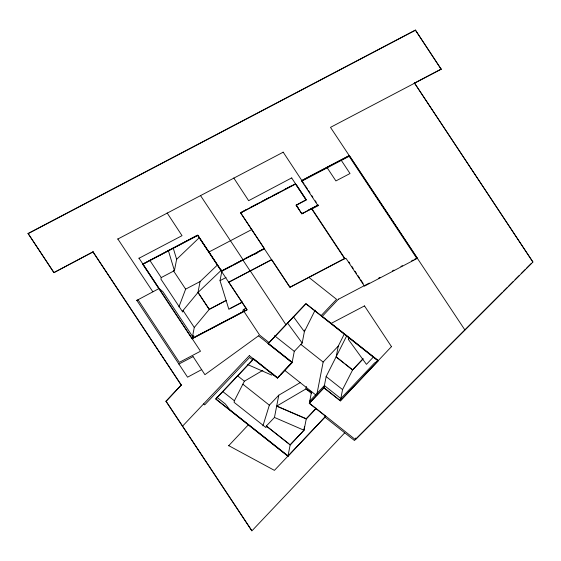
<?xml version="1.0" encoding="UTF-8"?>
<svg xmlns="http://www.w3.org/2000/svg" width="561" height="561" viewBox="0 0 561 561"><rect width="100%" height="100%" fill="white"/><g stroke="black" fill="none" stroke-linecap="round" stroke-linejoin="round"><path stroke-width="0.84" d="M53.863 272.639L93.077 251.868L53.863 272.639L28.085 233.488L415.399 30.084L441.177 69.234L330.492 127.361L464.866 329.91M152.844 291.797L117.789 238.895M137.929 299.63L179.324 362.357L200.501 351.228L138.967 258.109M197.009 235.487L142.796 264.133L197.781 235.08L221.09 270.255M201.708 369.587L187.563 377.188L136.751 300.247M167.15 212.97L182.03 235.669L138.932 258.305M142.831 263.943L159.107 288.508L136.716 300.444M149.745 260.234L161.231 277.576L160.93 279.14L182.732 312.042L183.04 310.485L197.97 292.477L221.602 269.932M161.231 277.576L174.429 270.647L176.631 259.329L173.174 247.899M200.459 195.473L243.025 259.722M344.749 432.826L251.854 530.916L165.993 401.325L181.294 385.007L93.077 251.868M217.507 264.939L200.095 281.552L197.97 292.477L209.211 309.448L194.281 327.456L192.079 338.774L247.029 309.91L197.71 235.473L142.753 264.329L192.079 338.774M165.993 401.325L181.294 385.007M208.994 252.001L251.903 229.47M258.649 335.737L204.919 374.685L193.012 356.466M182.577 426.115L249.456 355.499M233.769 177.984L248.642 200.684L291.776 177.858M264.483 248.453L221.574 270.991M242.436 302.162L228.846 309.3L220.024 280.661L221.911 270.956M264.441 248.649L240.655 212.745L246.111 209.702M203.657 403.85L204.681 404.888L249.596 357.469L252.653 359.889L252.934 358.458M262.871 370.337L244.393 381.207L234.386 400.764L234.084 402.328L266.005 427.608L266.314 426.051L274.462 417.44L278.789 395.196L300.535 382.427M304.223 184.141L283.13 152.059M325.766 416.157L274.42 470.37L228.657 445.609M248.551 424.6L228.615 445.806M295.64 183.692L240.655 212.745M311.769 209.036L318.038 205.747L301.762 181.175L301.909 180.397L349.314 155.502L417.082 257.787L416.935 258.572L364.419 286.145L345.969 258.305L344.812 258.909L311.769 209.036L311.916 208.257M318.15 205.158L301.867 213.713L303.459 212.703M301.867 213.713L296.173 205.123L306.229 199.667L296.601 185.144M249.414 355.695L277.492 377.925L279.287 375.877M318.038 205.747L318.185 204.961L307.33 210.663M327.372 167.024L327.217 167.809L335.913 180.93L350.015 173.524L341.326 160.397L341.474 159.619M316.362 408.247L306.243 418.934L276.664 406.122L305.906 388.955L311.509 392.034L309.307 403.352L325.724 416.353L287.947 456.247L215.719 399.046L253.502 359.152L277.45 378.121L292.085 362.665L294.287 351.347L302.183 343.009L304.707 330.015M287.947 456.247L290.149 444.929L304.041 430.259L306.243 418.934M416.935 258.572L349.159 156.288L349.314 155.502M306.397 386.431L305.906 388.955L311.376 393.289M304.546 426.472L303.781 430.371L290.247 444.782M344.117 334.363L338.276 346.088L323.15 362.055L316.628 395.624L284.771 370.393M331.207 323.381L364.615 305.843M339.384 329.861L322.189 316.467L338.556 299.027M309.307 403.352L323.942 387.896L326.144 376.578L346.663 335.913M338.276 346.088L336.151 357.02L352.567 370.015L342.561 389.579L340.359 400.898L323.942 387.896M325.184 415.526L324.882 417.089L354.454 440.511L532.915 262.029L414.502 83.07L532.915 262.029M373.395 357.02L366.452 364.355L348.353 339.419L348.669 337.799M441.177 69.234L415.399 30.084M391.564 346.523L340.401 400.701L323.985 387.7L309.349 403.156L355.365 439.6L502.004 292.779M355.365 439.6L355.674 438.036M262.927 425.855L269.343 405.168L278.789 395.196M178.924 306.916L185.642 289.139L200.095 281.552M315.135 310.142L304.385 331.691L293.207 316.446M306.278 418.744L315.766 408.646M253.537 358.956L215.761 398.85L287.982 456.051M268.172 343.507L305.955 303.613L378.219 360.611L374.475 363.016L340.815 398.555L324.398 385.554L316.79 393.591M321.13 315.626L336.572 299.322L308.781 277.309M272.884 373.949L271.755 375.141L247.745 364.608M280.458 374.643L292.162 362.28L268.221 343.318M277.492 377.925L292.127 362.476L258.607 335.927M348.353 339.419L349.517 338.192M309.763 401.01L315.619 394.825M362.729 359.131L352.603 369.825L345.246 363.991M352.567 370.015L363.29 358.696M340.359 400.898L378.142 361.003L305.913 303.81L268.137 343.704L292.085 362.665M503.245 291.538L507.572 287.204M508.813 285.97L513.147 281.636M514.998 279.778L519.332 275.451M521.19 273.593L525.524 269.259M526.758 268.025L531.092 263.691M176.631 259.329L199.323 237.647M28.05 233.685L415.364 30.28M414.123 83.266L441.212 69.038M117.747 239.091L283.095 152.255M250.753 207.261L258.495 203.201M262.359 201.168L268.551 197.914M273.2 195.48L279.392 192.227M284.806 189.38L290.998 186.126M301.874 180.593L349.272 155.699M301.762 181.175L349.159 156.288M223.11 270.185L230.767 266.159M234.603 264.147L241.496 260.528M245.325 258.516L252.99 254.491M257.583 252.078L263.712 248.86M221.497 271.377L264.406 248.846M254.343 254.449L257.401 252.836M220.024 280.661L226.069 277.485M228.741 282.309L271.65 259.778M225.817 300.556L209.253 309.251L198.25 292.646M209.211 309.448L226.532 300.352M230.045 308.494L242.352 302.035M192.577 336.235L193.748 335.618L193.335 337.764L242.78 311.797L243.201 309.651L244.379 309.034L243.923 311.369L259.666 335.134L269.056 342.575M244.337 309.223L246.23 308.234M192.121 338.578L247.071 309.721L228.783 282.12L271.685 259.582L289.974 287.183L344.566 258.516M178.868 364.068L192.977 356.656M338.521 299.223L369.313 283.053M378.549 278.2L380.092 277.393M392.412 270.921L393.948 270.114M400.877 266.475L402.419 265.669M411.655 260.816L413.198 260.009M414.733 259.196L417.047 257.983M277.87 406.543L305.486 418.401M274.462 417.44L304.041 430.259M266.692 426.255L288.901 443.723M340.744 330.941L358.458 344.966M359.825 346.046L377.539 360.078M336.544 357.105L343.907 362.932M300.787 344.342L323.15 362.055M274.441 335.632L294.287 351.347M326.144 376.578L342.561 389.579M253.565 358.752L265.886 368.514M267.26 369.594L277.527 377.728M237.527 375.772L244.393 381.207M242.85 384.187L269.343 405.168M222.724 391.529L234.386 400.764M266.314 426.051L290.149 444.929M216.827 397.223L225.277 403.913L229.842 409.782L288.024 455.855M159.107 288.508L162.872 291.657L192.732 336.726M287.449 322.919L302.183 343.009M305.184 185.593L307.582 189.218M308.543 190.663L309.988 192.837M311.909 195.74L312.87 197.184M315.268 200.81L316.229 202.262M348.921 262.001L349.868 263.432M351.761 266.286L353.185 268.424M355.071 271.286L356.494 273.424M357.911 275.57L359.804 278.424M360.751 279.848L363.114 283.417M291.741 178.054L306.187 199.863M364.573 306.033L391.529 346.712M296.215 204.926L298.108 207.787M250.234 270.851L285.942 324.742M242.955 260.115L250.199 271.047M197.745 235.276L221.539 271.18M173.314 270.542L185.642 289.139M183.04 310.485L194.281 327.456M93.042 252.064L181.259 385.204M166.028 401.129L251.412 529.991M28.085 233.488L53.898 272.443M168.258 250.234L174.429 270.647M295.563 184.078L240.613 212.942L289.939 287.379L344.889 258.523L311.846 208.643L301.832 213.902L296.138 205.312L306.152 200.053L295.563 184.078"/></g></svg>
